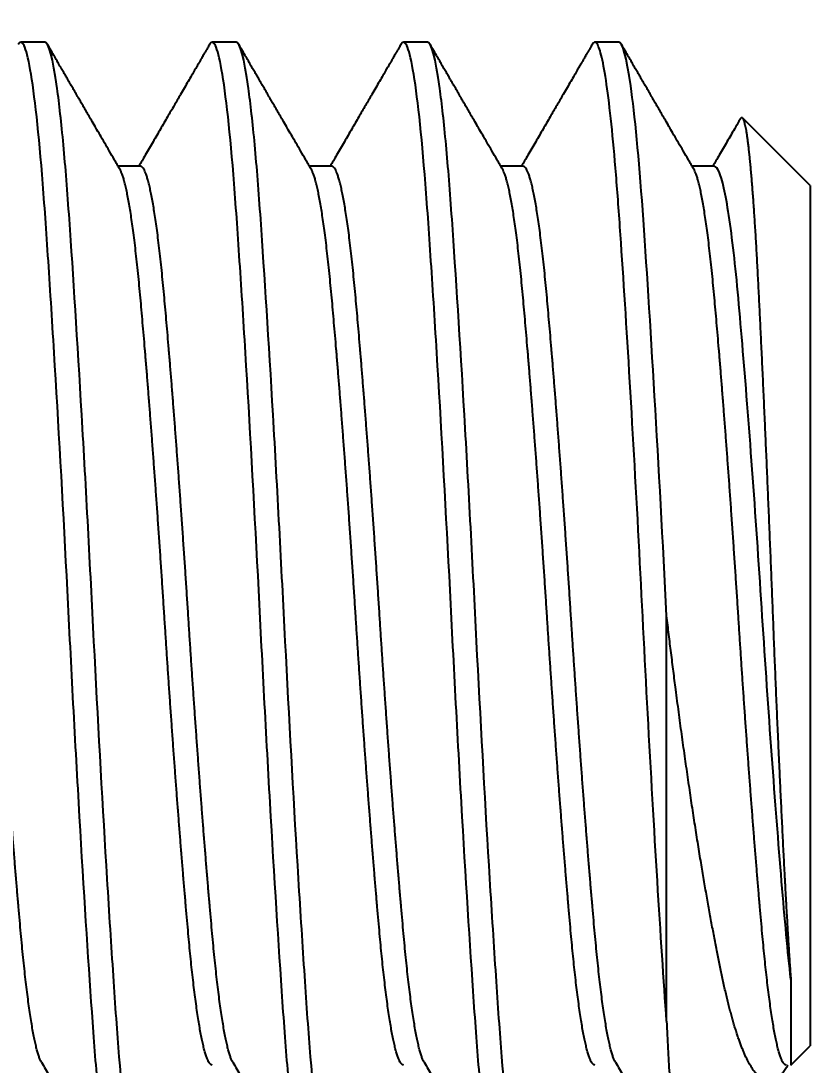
# Model space of a CAD drawing. Header units: millimetres. Extents: x 1.3 to 56, y 1.3 to 42.9.
# Drawn here: x 42.38 to 46.5, y 17.54 to 23 of the extents above; entities that cross this region are included whole.
import ezdxf

# ---------------------------------------------------------------- set-up
doc = ezdxf.new("R2010")
doc.units = ezdxf.units.MM
doc.header["$LTSCALE"] = 0.20493
doc.linetypes.add('SLD-Solid', pattern=[0])
doc.styles.add('SLDTEXTSTYLE0', font='ARIAL.TTF', dxfattribs={"width": 0.948})
doc.dimstyles.new('SLDDIMSTYLE0', dxfattribs={"dimtxt": 0.631591, "dimasz": 0.631591, "dimexe": 0, "dimexo": 0.0625, "dimgap": 0.157898, "dimtad": 0, "dimtih": 1, "dimtoh": 1, "dimdec": 3, "dimrnd": 1e-09, "dimzin": 12, "dimdsep": 46, "dimtxsty": 'SLDTEXTSTYLE0', "dimsah": 1, "dimcen": 0.09, "dimadec": 0, "dimazin": 3, "dimtfac": 1, "dimtdec": 3, "dimtofl": 0, "dimtmove": 0, "dimatfit": 3, "dimfxl": 1, "dimfrac": 2, "dimtolj": 1, "dimtzin": 12, "dimarcsym": 0})

# ---------------------------------------------------------------- blocks, each defined once
blk = doc.blocks.new('_D_2')
at = {"color": 7, "linetype": 'SLD-Solid', "lineweight": 0}
for p, q in [((34.5, 23.5365), (34.5, 28.0332)), ((46.5, 23.5365), (46.5, 28.0332)), ((34.5, 27.7079), (39.2964, 27.7079)), ((46.5, 27.7079), (41.7063, 27.7079))]:
    blk.add_line(p, q, dxfattribs=at)
at = {"color": 7, "linetype": 'SLD-Solid', "lineweight": 18}
for points in [[(34.5, 27.7079), (35.1316, 27.6107), (35.1316, 27.805)], [(46.5, 27.7079), (45.8684, 27.805), (45.8684, 27.6107)]]:
    blk.add_solid(points, dxfattribs=at)
at = {"color": 7, "linetype": 'SLD-Solid', "lineweight": 18, "insert": (39.2964, 28.0616), "char_height": 0.65065, "attachment_point": 1, "style": 'SLDTEXTSTYLE0'}
blk.add_mtext('12mm', dxfattribs=at)

msp = doc.modelspace()

# ---------------------------------------------------------------- linework, layer by layer
at = {"color": 7, "linetype": 'SLD-Solid', "lineweight": 25}
for p, q in [((42.5, 22.8858), (42.375, 22.8858)), ((43.5, 22.8858), (43.375, 22.8858)), ((44.5, 22.8858), (44.375, 22.8858)), ((45.5, 22.8858), (45.375, 22.8858)), ((46.5, 22.1358), (46.1464, 22.4894)), ((43, 22.2363), (42.8837, 22.2363)), ((44, 22.2363), (43.8837, 22.2363)), ((45, 22.2363), (44.8837, 22.2363)), ((46, 22.2363), (45.8837, 22.2363)), ((46.5, 22.1358), (46.5, 17.6358)), ((45.75, 17.7645), (45.75, 19.8858)), ((46.3996, 17.5354), (46.5, 17.6358))]:
    msp.add_line(p, q, dxfattribs=at)
for points, knots in [([(42.875, 16.8858), (42.8552, 16.8858), (42.8329, 16.9666), (42.7995, 17.2082), (42.7884, 17.3081), (42.7668, 17.5392), (42.7567, 17.6694), (42.7266, 18.0982), (42.7041, 18.4513), (42.6707, 19.0263), (42.6596, 19.2249), (42.6383, 19.6238), (42.6284, 19.8215), (42.5979, 20.4166), (42.5753, 20.8239), (42.542, 21.3762), (42.531, 21.5506), (42.5098, 21.87), (42.5, 22.0136), (42.4692, 22.4071), (42.4465, 22.6158), (42.4132, 22.8039), (42.4023, 22.8462), (42.3813, 22.8898), (42.3716, 22.8917), (42.3612, 22.8737)], [0, 0, 0, 0, 0.125, 0.125, 0.1875, 0.1875, 0.25, 0.25, 0.375, 0.375, 0.4375, 0.4375, 0.5, 0.5, 0.625, 0.625, 0.6875, 0.6875, 0.75, 0.75, 0.875, 0.875, 0.9375, 0.9375, 1, 1, 1, 1]), ([(43.0138, 16.8979), (43.0034, 16.88), (42.9937, 16.8818), (42.9728, 16.9254), (42.9618, 16.9678), (42.9285, 17.1558), (42.9059, 17.3646), (42.875, 17.758), (42.8653, 17.9016), (42.8441, 18.2211), (42.8331, 18.3954), (42.7997, 18.9478), (42.7771, 19.355), (42.7467, 19.9501), (42.7367, 20.1479), (42.7154, 20.5467), (42.7043, 20.7454), (42.6709, 21.3203), (42.6485, 21.6735), (42.6184, 22.1022), (42.6082, 22.2324), (42.5867, 22.4636), (42.5756, 22.5635), (42.5421, 22.805), (42.5198, 22.8858), (42.5, 22.8858)], [0, 0, 0, 0, 0.0625, 0.0625, 0.125, 0.125, 0.25, 0.25, 0.3125, 0.3125, 0.375, 0.375, 0.5, 0.5, 0.5625, 0.5625, 0.625, 0.625, 0.75, 0.75, 0.8125, 0.8125, 0.875, 0.875, 1, 1, 1, 1]), ([(43.875, 16.8858), (43.8552, 16.8858), (43.8329, 16.9666), (43.7995, 17.2082), (43.7884, 17.3081), (43.7668, 17.5392), (43.7567, 17.6694), (43.7266, 18.0982), (43.7041, 18.4513), (43.6707, 19.0263), (43.6596, 19.2249), (43.6383, 19.6238), (43.6284, 19.8215), (43.5979, 20.4166), (43.5753, 20.8239), (43.542, 21.3762), (43.531, 21.5506), (43.5098, 21.87), (43.5, 22.0136), (43.4692, 22.4071), (43.4465, 22.6158), (43.4132, 22.8039), (43.4023, 22.8462), (43.3813, 22.8898), (43.3716, 22.8917), (43.3612, 22.8737)], [0, 0, 0, 0, 0.125, 0.125, 0.1875, 0.1875, 0.25, 0.25, 0.375, 0.375, 0.4375, 0.4375, 0.5, 0.5, 0.625, 0.625, 0.6875, 0.6875, 0.75, 0.75, 0.875, 0.875, 0.9375, 0.9375, 1, 1, 1, 1]), ([(44.0138, 16.8979), (44.0034, 16.88), (43.9937, 16.8818), (43.9728, 16.9254), (43.9618, 16.9678), (43.9285, 17.1558), (43.9059, 17.3646), (43.875, 17.758), (43.8653, 17.9016), (43.8441, 18.2211), (43.8331, 18.3954), (43.7997, 18.9478), (43.7771, 19.355), (43.7467, 19.9501), (43.7367, 20.1479), (43.7154, 20.5467), (43.7043, 20.7454), (43.6709, 21.3203), (43.6485, 21.6735), (43.6184, 22.1022), (43.6082, 22.2324), (43.5867, 22.4636), (43.5756, 22.5635), (43.5421, 22.805), (43.5198, 22.8858), (43.5, 22.8858)], [0, 0, 0, 0, 0.0625, 0.0625, 0.125, 0.125, 0.25, 0.25, 0.3125, 0.3125, 0.375, 0.375, 0.5, 0.5, 0.5625, 0.5625, 0.625, 0.625, 0.75, 0.75, 0.8125, 0.8125, 0.875, 0.875, 1, 1, 1, 1]), ([(44.875, 16.8858), (44.8552, 16.8858), (44.8329, 16.9666), (44.7995, 17.2082), (44.7884, 17.3081), (44.7668, 17.5392), (44.7567, 17.6694), (44.7266, 18.0982), (44.7041, 18.4513), (44.6707, 19.0263), (44.6596, 19.2249), (44.6383, 19.6238), (44.6284, 19.8215), (44.5979, 20.4166), (44.5753, 20.8239), (44.542, 21.3762), (44.531, 21.5506), (44.5098, 21.87), (44.5, 22.0136), (44.4692, 22.4071), (44.4465, 22.6158), (44.4132, 22.8039), (44.4023, 22.8462), (44.3813, 22.8898), (44.3716, 22.8917), (44.3612, 22.8737)], [0, 0, 0, 0, 0.125, 0.125, 0.1875, 0.1875, 0.25, 0.25, 0.375, 0.375, 0.4375, 0.4375, 0.5, 0.5, 0.625, 0.625, 0.6875, 0.6875, 0.75, 0.75, 0.875, 0.875, 0.9375, 0.9375, 1, 1, 1, 1]), ([(45.0138, 16.8979), (45.0034, 16.88), (44.9937, 16.8818), (44.9728, 16.9254), (44.9618, 16.9678), (44.9285, 17.1558), (44.9059, 17.3646), (44.875, 17.758), (44.8653, 17.9016), (44.8441, 18.2211), (44.8331, 18.3954), (44.7997, 18.9478), (44.7771, 19.355), (44.7467, 19.9501), (44.7367, 20.1479), (44.7154, 20.5467), (44.7043, 20.7454), (44.6709, 21.3203), (44.6485, 21.6735), (44.6184, 22.1022), (44.6082, 22.2324), (44.5867, 22.4636), (44.5756, 22.5635), (44.5421, 22.805), (44.5198, 22.8858), (44.5, 22.8858)], [0, 0, 0, 0, 0.0625, 0.0625, 0.125, 0.125, 0.25, 0.25, 0.3125, 0.3125, 0.375, 0.375, 0.5, 0.5, 0.5625, 0.5625, 0.625, 0.625, 0.75, 0.75, 0.8125, 0.8125, 0.875, 0.875, 1, 1, 1, 1]), ([(45.75, 17.7645), (45.735, 17.9753), (45.7186, 18.2248), (45.6851, 18.7734), (45.668, 19.072), (45.6354, 19.6753), (45.6209, 19.9743), (45.5888, 20.5784), (45.5718, 20.8804), (45.5381, 21.4412), (45.5215, 21.6994), (45.4985, 22.0306), (45.491, 22.1325), (45.4751, 22.3224), (45.4669, 22.4093), (45.4419, 22.6401), (45.4248, 22.7533), (45.4001, 22.8506), (45.392, 22.8712), (45.3765, 22.8894), (45.3691, 22.8873), (45.3612, 22.8737)], [0, 0, 0, 0, 0.125, 0.125, 0.25, 0.25, 0.375, 0.375, 0.5, 0.5, 0.625, 0.625, 0.6875, 0.6875, 0.75, 0.75, 0.875, 0.875, 0.9375, 0.9375, 1, 1, 1, 1]), ([(45.75, 19.8858), (45.7308, 20.2685), (45.7092, 20.6663), (45.6659, 21.4014), (45.6443, 21.7365), (45.6058, 22.2777), (45.5842, 22.5052), (45.5409, 22.8097), (45.5193, 22.8858), (45.5, 22.8858)], [0, 0, 0, 0, 0.25, 0.25, 0.5, 0.5, 0.75, 0.75, 1, 1, 1, 1]), ([(42.8928, 22.2207), (42.8832, 22.2372), (42.8646, 22.2693), (42.8376, 22.3157), (42.8125, 22.3589), (42.7892, 22.3989), (42.7679, 22.4357), (42.7487, 22.4688), (42.7316, 22.4982), (42.7166, 22.5241), (42.7032, 22.5472), (42.6913, 22.5676), (42.681, 22.5855), (42.6719, 22.6011), (42.664, 22.6147), (42.657, 22.6267), (42.6507, 22.6377), (42.6445, 22.6483), (42.6387, 22.6584), (42.6325, 22.669), (42.6257, 22.6807), (42.6173, 22.6952), (42.6073, 22.7125), (42.5956, 22.7326), (42.5824, 22.7554), (42.5675, 22.7811), (42.551, 22.8095), (42.533, 22.8407), (42.5204, 22.8624), (42.5138, 22.8737)], [0, 0, 0, 0, 0.076008, 0.147115, 0.213317, 0.274612, 0.330998, 0.382474, 0.426507, 0.466172, 0.501467, 0.532426, 0.560031, 0.583494, 0.604351, 0.622601, 0.638551, 0.654535, 0.671332, 0.685061, 0.703041, 0.725273, 0.751758, 0.782495, 0.817486, 0.856732, 0.900232, 0.947988, 1, 1, 1, 1]), ([(43.3612, 22.8737), (43.3578, 22.8677), (43.3512, 22.8564), (43.3419, 22.8403), (43.3338, 22.8264), (43.3269, 22.8145), (43.3212, 22.8047), (43.3164, 22.7964), (43.3106, 22.7864), (43.3031, 22.7735), (43.2935, 22.7569), (43.2814, 22.7361), (43.2666, 22.7105), (43.2488, 22.6798), (43.2294, 22.6464), (43.205, 22.6044), (43.1755, 22.5535), (43.1406, 22.4934), (43.1038, 22.4299), (43.065, 22.3631), (43.0273, 22.2982), (43.0025, 22.2556), (42.9913, 22.2363)], [0, 0, 0, 0, 0.028342, 0.053444, 0.075308, 0.093933, 0.109319, 0.121503, 0.132987, 0.156225, 0.18229, 0.21118, 0.254297, 0.302482, 0.355549, 0.411468, 0.500546, 0.594865, 0.694421, 0.799208, 0.909224, 1, 1, 1, 1]), ([(43.8928, 22.2207), (43.8832, 22.2372), (43.8646, 22.2693), (43.8376, 22.3157), (43.8125, 22.3589), (43.7892, 22.3989), (43.7679, 22.4357), (43.7487, 22.4688), (43.7316, 22.4982), (43.7166, 22.5241), (43.7032, 22.5472), (43.6913, 22.5676), (43.681, 22.5855), (43.6719, 22.6011), (43.664, 22.6147), (43.657, 22.6267), (43.6507, 22.6377), (43.6445, 22.6483), (43.6387, 22.6584), (43.6325, 22.669), (43.6257, 22.6807), (43.6173, 22.6952), (43.6073, 22.7125), (43.5956, 22.7326), (43.5824, 22.7554), (43.5675, 22.7811), (43.551, 22.8095), (43.533, 22.8407), (43.5204, 22.8624), (43.5138, 22.8737)], [0, 0, 0, 0, 0.076008, 0.147115, 0.213317, 0.274612, 0.330998, 0.382474, 0.426507, 0.466172, 0.501467, 0.532426, 0.560031, 0.583494, 0.604351, 0.622601, 0.638551, 0.654535, 0.671332, 0.685061, 0.703041, 0.725273, 0.751758, 0.782495, 0.817486, 0.856732, 0.900232, 0.947988, 1, 1, 1, 1]), ([(44.3612, 22.8737), (44.3578, 22.8677), (44.3512, 22.8564), (44.3419, 22.8403), (44.3338, 22.8264), (44.3269, 22.8145), (44.3212, 22.8047), (44.3164, 22.7964), (44.3106, 22.7864), (44.3031, 22.7735), (44.2935, 22.7569), (44.2814, 22.7361), (44.2666, 22.7105), (44.2488, 22.6798), (44.2294, 22.6464), (44.205, 22.6044), (44.1755, 22.5535), (44.1406, 22.4934), (44.1038, 22.4299), (44.065, 22.3631), (44.0273, 22.2982), (44.0025, 22.2556), (43.9913, 22.2363)], [0, 0, 0, 0, 0.028342, 0.053444, 0.075308, 0.093933, 0.109319, 0.121503, 0.132987, 0.156225, 0.18229, 0.21118, 0.254297, 0.302482, 0.355549, 0.411468, 0.500546, 0.594865, 0.694421, 0.799208, 0.909224, 1, 1, 1, 1]), ([(44.8928, 22.2207), (44.8832, 22.2372), (44.8646, 22.2693), (44.8376, 22.3157), (44.8125, 22.3589), (44.7892, 22.3989), (44.7679, 22.4357), (44.7487, 22.4688), (44.7316, 22.4982), (44.7166, 22.5241), (44.7032, 22.5472), (44.6913, 22.5676), (44.681, 22.5855), (44.6719, 22.6011), (44.664, 22.6147), (44.657, 22.6267), (44.6507, 22.6377), (44.6445, 22.6483), (44.6387, 22.6584), (44.6325, 22.669), (44.6257, 22.6807), (44.6173, 22.6952), (44.6073, 22.7125), (44.5956, 22.7326), (44.5824, 22.7554), (44.5675, 22.7811), (44.551, 22.8095), (44.533, 22.8407), (44.5204, 22.8624), (44.5138, 22.8737)], [0, 0, 0, 0, 0.0760084, 0.147115, 0.213317, 0.2746123, 0.3309985, 0.3824735, 0.4265073, 0.4661721, 0.5014669, 0.5324255, 0.5600309, 0.5834938, 0.6043507, 0.6226012, 0.6385512, 0.6545349, 0.6713319, 0.6850605, 0.7030408, 0.725273, 0.7517577, 0.7824953, 0.8174864, 0.8567317, 0.9002318, 0.9479876, 1, 1, 1, 1]), ([(45.3612, 22.8737), (45.3578, 22.8677), (45.3512, 22.8564), (45.3419, 22.8403), (45.3338, 22.8264), (45.3269, 22.8145), (45.3212, 22.8047), (45.3164, 22.7964), (45.3106, 22.7864), (45.3031, 22.7735), (45.2935, 22.7569), (45.2814, 22.7361), (45.2666, 22.7105), (45.2488, 22.6798), (45.2294, 22.6464), (45.205, 22.6044), (45.1755, 22.5535), (45.1406, 22.4934), (45.1038, 22.4299), (45.065, 22.3631), (45.0273, 22.2982), (45.0025, 22.2556), (44.9913, 22.2363)], [0, 0, 0, 0, 0.028342, 0.053444, 0.075308, 0.093933, 0.109319, 0.121503, 0.132987, 0.156225, 0.18229, 0.21118, 0.254297, 0.302482, 0.355549, 0.411468, 0.500546, 0.594865, 0.694421, 0.799208, 0.909224, 1, 1, 1, 1]), ([(45.8928, 22.2207), (45.8832, 22.2372), (45.8646, 22.2693), (45.8376, 22.3157), (45.8125, 22.3589), (45.7892, 22.3989), (45.7679, 22.4357), (45.7487, 22.4688), (45.7316, 22.4982), (45.7166, 22.5241), (45.7032, 22.5472), (45.6913, 22.5676), (45.681, 22.5855), (45.6719, 22.6011), (45.664, 22.6147), (45.657, 22.6267), (45.6507, 22.6377), (45.6445, 22.6483), (45.6387, 22.6584), (45.6325, 22.669), (45.6257, 22.6807), (45.6173, 22.6952), (45.6073, 22.7125), (45.5956, 22.7326), (45.5824, 22.7554), (45.5675, 22.7811), (45.551, 22.8095), (45.533, 22.8407), (45.5204, 22.8624), (45.5138, 22.8737)], [0, 0, 0, 0, 0.076008, 0.147115, 0.213317, 0.274612, 0.330998, 0.382474, 0.426507, 0.466172, 0.501467, 0.532426, 0.560031, 0.583494, 0.604351, 0.622601, 0.638551, 0.654535, 0.671332, 0.685061, 0.703041, 0.725273, 0.751758, 0.782495, 0.817486, 0.856732, 0.900232, 0.947988, 1, 1, 1, 1]), ([(46.136, 22.4855), (46.1255, 22.4673), (46.102, 22.4269), (46.065, 22.3631), (46.0273, 22.2982), (46.0025, 22.2556), (45.9913, 22.2363)], [0, 0, 0, 0, 0.218495, 0.486485, 0.767845, 1, 1, 1, 1]), ([(46.1361, 22.4854), (46.1368, 22.4867), (46.1385, 22.4894), (46.1412, 22.4914), (46.1442, 22.4915), (46.1473, 22.4888), (46.1504, 22.4834), (46.1533, 22.4761), (46.1558, 22.4679), (46.1581, 22.4588), (46.1607, 22.4473), (46.1636, 22.4329), (46.1664, 22.4164), (46.1693, 22.3978), (46.1722, 22.3773), (46.1751, 22.3546), (46.1781, 22.3298), (46.181, 22.3028), (46.184, 22.2738), (46.187, 22.2428), (46.1901, 22.2097), (46.193, 22.1752), (46.1959, 22.1395), (46.1988, 22.1027), (46.2017, 22.0641), (46.2045, 22.0238), (46.2074, 21.9818), (46.2102, 21.9379), (46.2131, 21.8922), (46.2159, 21.8448), (46.2188, 21.7957), (46.2216, 21.7449), (46.2244, 21.6926), (46.2271, 21.6393), (46.2299, 21.5852), (46.2326, 21.5303), (46.2354, 21.4741), (46.2383, 21.4164), (46.2411, 21.3574), (46.244, 21.297), (46.2469, 21.2351), (46.2499, 21.1719), (46.2529, 21.1075), (46.2559, 21.0419), (46.2589, 20.9753), (46.2619, 20.9091), (46.2648, 20.8435), (46.2677, 20.7786), (46.2706, 20.7129), (46.2735, 20.6465), (46.2763, 20.5794), (46.2792, 20.5115), (46.2821, 20.4429), (46.285, 20.3735), (46.2879, 20.3037), (46.2908, 20.2335), (46.2937, 20.1629), (46.2965, 20.0928), (46.2993, 20.0233), (46.3021, 19.9544), (46.3048, 19.8853), (46.3075, 19.8162), (46.3102, 19.7471), (46.3131, 19.6778), (46.3159, 19.6084), (46.3188, 19.5389), (46.3217, 19.4697), (46.3247, 19.4007), (46.3277, 19.3321), (46.3311, 19.2545), (46.3349, 19.1683), (46.3388, 19.0844), (46.3422, 19.0119), (46.3451, 18.9503), (46.348, 18.8892), (46.3509, 18.8287), (46.3539, 18.7689), (46.3569, 18.7099), (46.3598, 18.6518), (46.3628, 18.5946), (46.3662, 18.5303), (46.37, 18.4595), (46.3742, 18.3831), (46.3783, 18.3093), (46.382, 18.2459), (46.3852, 18.1922), (46.388, 18.1473), (46.3908, 18.1039), (46.3937, 18.0619), (46.3966, 18.0214), (46.3986, 17.9958), (46.3995, 17.983)], [0, 0, 0, 0, 0.008795, 0.020138, 0.033071, 0.046004, 0.058991, 0.071978, 0.080714, 0.089454, 0.100603, 0.111755, 0.122904, 0.134135, 0.145367, 0.156598, 0.167998, 0.1794, 0.190799, 0.202286, 0.213775, 0.225261, 0.236187, 0.247116, 0.258042, 0.269045, 0.28005, 0.291053, 0.302215, 0.313378, 0.32454, 0.335783, 0.347029, 0.358272, 0.369185, 0.3801, 0.391013, 0.402007, 0.413003, 0.423998, 0.435161, 0.446326, 0.457489, 0.468739, 0.479991, 0.491241, 0.501831, 0.512422, 0.523011, 0.533674, 0.54434, 0.555003, 0.56582, 0.57664, 0.587457, 0.598353, 0.609251, 0.620147, 0.630738, 0.641331, 0.651922, 0.662589, 0.673258, 0.683925, 0.694755, 0.705587, 0.716417, 0.727331, 0.738247, 0.749162, 0.764666, 0.780171, 0.790581, 0.800993, 0.811402, 0.821965, 0.83253, 0.843092, 0.853733, 0.864376, 0.875017, 0.890414, 0.90581, 0.921314, 0.936819, 0.947307, 0.957798, 0.968287, 0.978857, 0.98943, 1, 1, 1, 1]), ([(42.4822, 17.551), (42.4822, 17.551), (42.4801, 17.554), (42.476, 17.5632), (42.4698, 17.5788), (42.4635, 17.5983), (42.4572, 17.621), (42.4509, 17.6473), (42.4445, 17.6772), (42.438, 17.7108), (42.4315, 17.7481), (42.425, 17.7887), (42.4186, 17.8326), (42.4122, 17.8796), (42.4058, 17.9296), (42.3995, 17.9827), (42.3932, 18.0389), (42.387, 18.098), (42.381, 18.1595), (42.375, 18.2239), (42.3689, 18.2916), (42.3627, 18.3627), (42.3563, 18.4369), (42.3498, 18.5138), (42.3433, 18.5934), (42.3367, 18.674), (42.3303, 18.7552), (42.3239, 18.8367), (42.3175, 18.9199), (42.3111, 19.0046), (42.3047, 19.0907), (42.2983, 19.1779), (42.292, 19.2661), (42.2857, 19.355), (42.2795, 19.4444), (42.2733, 19.5335), (42.2673, 19.6223), (42.2614, 19.7104), (42.2557, 19.7982), (42.2499, 19.8881), (42.2439, 19.9804), (42.2377, 20.0753), (42.2313, 20.1705), (42.2248, 20.2657), (42.2183, 20.3608), (42.2117, 20.4536), (42.2053, 20.544), (42.1989, 20.6318), (42.1925, 20.7185), (42.1861, 20.804), (42.1797, 20.8881), (42.1733, 20.9706), (42.167, 21.0513), (42.1607, 21.13), (42.1545, 21.2066), (42.1483, 21.2804), (42.1423, 21.3514), (42.1364, 21.4196), (42.1307, 21.4852), (42.1249, 21.5499), (42.1189, 21.6139), (42.1127, 21.6769), (42.1063, 21.7374), (42.0998, 21.7951), (42.0933, 21.8499), (42.0867, 21.9006), (42.0803, 21.9472), (42.0739, 21.9898), (42.0675, 22.0293), (42.0611, 22.0655), (42.0547, 22.0984), (42.0483, 22.1278), (42.042, 22.1537), (42.0357, 22.1762), (42.0295, 22.1951), (42.0233, 22.2103), (42.0173, 22.222), (42.0114, 22.2304), (42.0057, 22.2349), (42.0019, 22.2369), (42, 22.2363), (42, 22.2363)], [0, 0, 0, 0, 0.00017, 0.013085, 0.026061, 0.038855, 0.051689, 0.064554, 0.07744, 0.0906, 0.10376, 0.116911, 0.130042, 0.143142, 0.156202, 0.16921, 0.18238, 0.195476, 0.20849, 0.221412, 0.234679, 0.248043, 0.261492, 0.275018, 0.288608, 0.302253, 0.315156, 0.328088, 0.341037, 0.353994, 0.366949, 0.379892, 0.392812, 0.405701, 0.418548, 0.431343, 0.443851, 0.456292, 0.468657, 0.480939, 0.494206, 0.50757, 0.521019, 0.534545, 0.548135, 0.561779, 0.574683, 0.587615, 0.600564, 0.613521, 0.626476, 0.639419, 0.652339, 0.665228, 0.678074, 0.69087, 0.703377, 0.715818, 0.728184, 0.740466, 0.753733, 0.767096, 0.780546, 0.794072, 0.807662, 0.821306, 0.83421, 0.847141, 0.860091, 0.873048, 0.886003, 0.898945, 0.911866, 0.924754, 0.937601, 0.950396, 0.962904, 0.975345, 0.987711, 0.999993, 1, 1, 1, 1]), ([(43.4822, 17.551), (43.4822, 17.551), (43.4801, 17.554), (43.476, 17.5632), (43.4698, 17.5788), (43.4635, 17.5983), (43.4572, 17.621), (43.4509, 17.6473), (43.4445, 17.6772), (43.438, 17.7108), (43.4315, 17.7481), (43.425, 17.7887), (43.4186, 17.8326), (43.4122, 17.8796), (43.4058, 17.9296), (43.3995, 17.9827), (43.3932, 18.0389), (43.387, 18.098), (43.381, 18.1595), (43.375, 18.2239), (43.3689, 18.2916), (43.3627, 18.3627), (43.3563, 18.4369), (43.3498, 18.5138), (43.3433, 18.5934), (43.3367, 18.674), (43.3303, 18.7552), (43.3239, 18.8367), (43.3175, 18.9199), (43.3111, 19.0046), (43.3047, 19.0907), (43.2983, 19.1779), (43.292, 19.2661), (43.2857, 19.355), (43.2795, 19.4444), (43.2733, 19.5335), (43.2673, 19.6223), (43.2614, 19.7104), (43.2557, 19.7982), (43.2499, 19.8881), (43.2439, 19.9804), (43.2377, 20.0753), (43.2313, 20.1705), (43.2248, 20.2657), (43.2183, 20.3608), (43.2117, 20.4536), (43.2053, 20.544), (43.1989, 20.6318), (43.1925, 20.7185), (43.1861, 20.804), (43.1797, 20.8881), (43.1733, 20.9706), (43.167, 21.0513), (43.1607, 21.13), (43.1545, 21.2066), (43.1483, 21.2804), (43.1423, 21.3514), (43.1364, 21.4196), (43.1307, 21.4852), (43.1249, 21.5499), (43.1189, 21.6139), (43.1127, 21.6769), (43.1063, 21.7374), (43.0998, 21.7951), (43.0933, 21.8499), (43.0867, 21.9006), (43.0803, 21.9472), (43.0739, 21.9898), (43.0675, 22.0293), (43.0611, 22.0655), (43.0547, 22.0984), (43.0483, 22.1278), (43.042, 22.1537), (43.0357, 22.1762), (43.0295, 22.1951), (43.0233, 22.2103), (43.0173, 22.222), (43.0114, 22.2304), (43.0057, 22.2349), (43.0019, 22.2369), (43, 22.2363), (43, 22.2363)], [0, 0, 0, 0, 0.00017, 0.013085, 0.026061, 0.038855, 0.051689, 0.064554, 0.07744, 0.0906, 0.10376, 0.116911, 0.130042, 0.143142, 0.156202, 0.16921, 0.18238, 0.195476, 0.20849, 0.221412, 0.234679, 0.248043, 0.261492, 0.275018, 0.288608, 0.302253, 0.315156, 0.328088, 0.341037, 0.353994, 0.366949, 0.379892, 0.392812, 0.405701, 0.418548, 0.431343, 0.443851, 0.456292, 0.468657, 0.480939, 0.494206, 0.50757, 0.521019, 0.534545, 0.548135, 0.561779, 0.574683, 0.587615, 0.600564, 0.613521, 0.626476, 0.639419, 0.652339, 0.665228, 0.678074, 0.69087, 0.703377, 0.715818, 0.728184, 0.740466, 0.753733, 0.767096, 0.780546, 0.794072, 0.807662, 0.821306, 0.83421, 0.847141, 0.860091, 0.873048, 0.886003, 0.898945, 0.911866, 0.924754, 0.937601, 0.950396, 0.962904, 0.975345, 0.987711, 0.999993, 1, 1, 1, 1]), ([(44.4822, 17.551), (44.4822, 17.551), (44.4801, 17.554), (44.476, 17.5632), (44.4698, 17.5788), (44.4635, 17.5983), (44.4572, 17.621), (44.4509, 17.6473), (44.4445, 17.6772), (44.438, 17.7108), (44.4315, 17.7481), (44.425, 17.7887), (44.4186, 17.8326), (44.4122, 17.8796), (44.4058, 17.9296), (44.3995, 17.9827), (44.3932, 18.0389), (44.387, 18.098), (44.381, 18.1595), (44.375, 18.2239), (44.3689, 18.2916), (44.3627, 18.3627), (44.3563, 18.4369), (44.3498, 18.5138), (44.3433, 18.5934), (44.3367, 18.674), (44.3303, 18.7552), (44.3239, 18.8367), (44.3175, 18.9199), (44.3111, 19.0046), (44.3047, 19.0907), (44.2983, 19.1779), (44.292, 19.2661), (44.2857, 19.355), (44.2795, 19.4444), (44.2733, 19.5335), (44.2673, 19.6223), (44.2614, 19.7104), (44.2557, 19.7982), (44.2499, 19.8881), (44.2439, 19.9804), (44.2377, 20.0753), (44.2313, 20.1705), (44.2248, 20.2657), (44.2183, 20.3608), (44.2117, 20.4536), (44.2053, 20.544), (44.1989, 20.6318), (44.1925, 20.7185), (44.1861, 20.804), (44.1797, 20.8881), (44.1733, 20.9706), (44.167, 21.0513), (44.1607, 21.13), (44.1545, 21.2066), (44.1483, 21.2804), (44.1423, 21.3514), (44.1364, 21.4196), (44.1307, 21.4852), (44.1249, 21.5499), (44.1189, 21.6139), (44.1127, 21.6769), (44.1063, 21.7374), (44.0998, 21.7951), (44.0933, 21.8499), (44.0867, 21.9006), (44.0803, 21.9472), (44.0739, 21.9898), (44.0675, 22.0293), (44.0611, 22.0655), (44.0547, 22.0984), (44.0483, 22.1278), (44.042, 22.1537), (44.0357, 22.1762), (44.0295, 22.1951), (44.0233, 22.2103), (44.0173, 22.222), (44.0114, 22.2304), (44.0057, 22.2349), (44.0019, 22.2369), (44, 22.2363), (44, 22.2363)], [0, 0, 0, 0, 0.00017, 0.013085, 0.026061, 0.038855, 0.051689, 0.064554, 0.07744, 0.0906, 0.10376, 0.116911, 0.130042, 0.143142, 0.156202, 0.16921, 0.18238, 0.195476, 0.20849, 0.221412, 0.234679, 0.248043, 0.261492, 0.275018, 0.288608, 0.302253, 0.315156, 0.328088, 0.341037, 0.353994, 0.366949, 0.379892, 0.392812, 0.405701, 0.418548, 0.431343, 0.443851, 0.456292, 0.468657, 0.480939, 0.494206, 0.50757, 0.521019, 0.534545, 0.548135, 0.561779, 0.574683, 0.587615, 0.600564, 0.613521, 0.626476, 0.639419, 0.652339, 0.665228, 0.678074, 0.69087, 0.703377, 0.715818, 0.728184, 0.740466, 0.753733, 0.767096, 0.780546, 0.794072, 0.807662, 0.821306, 0.83421, 0.847141, 0.860091, 0.873048, 0.886003, 0.898945, 0.911866, 0.924754, 0.937601, 0.950396, 0.962904, 0.975345, 0.987711, 0.999993, 1, 1, 1, 1]), ([(45.4822, 17.551), (45.4822, 17.551), (45.4801, 17.554), (45.476, 17.5632), (45.4698, 17.5788), (45.4635, 17.5983), (45.4572, 17.621), (45.4509, 17.6473), (45.4445, 17.6772), (45.438, 17.7108), (45.4315, 17.7481), (45.425, 17.7887), (45.4186, 17.8326), (45.4122, 17.8796), (45.4058, 17.9296), (45.3995, 17.9827), (45.3932, 18.0389), (45.387, 18.098), (45.381, 18.1595), (45.375, 18.2239), (45.3689, 18.2916), (45.3627, 18.3627), (45.3563, 18.4369), (45.3498, 18.5138), (45.3433, 18.5934), (45.3367, 18.674), (45.3303, 18.7552), (45.3239, 18.8367), (45.3175, 18.9199), (45.3111, 19.0046), (45.3047, 19.0907), (45.2983, 19.1779), (45.292, 19.2661), (45.2857, 19.355), (45.2795, 19.4444), (45.2733, 19.5335), (45.2673, 19.6223), (45.2614, 19.7104), (45.2557, 19.7982), (45.2499, 19.8881), (45.2439, 19.9804), (45.2377, 20.0753), (45.2313, 20.1705), (45.2248, 20.2657), (45.2183, 20.3608), (45.2117, 20.4536), (45.2053, 20.544), (45.1989, 20.6318), (45.1925, 20.7185), (45.1861, 20.804), (45.1797, 20.8881), (45.1733, 20.9706), (45.167, 21.0513), (45.1607, 21.13), (45.1545, 21.2066), (45.1483, 21.2804), (45.1423, 21.3514), (45.1364, 21.4196), (45.1307, 21.4852), (45.1249, 21.5499), (45.1189, 21.6139), (45.1127, 21.6769), (45.1063, 21.7374), (45.0998, 21.7951), (45.0933, 21.8499), (45.0867, 21.9006), (45.0803, 21.9472), (45.0739, 21.9898), (45.0675, 22.0293), (45.0611, 22.0655), (45.0547, 22.0984), (45.0483, 22.1278), (45.042, 22.1537), (45.0357, 22.1762), (45.0295, 22.1951), (45.0233, 22.2103), (45.0173, 22.222), (45.0114, 22.2304), (45.0057, 22.2349), (45.0019, 22.2369), (45, 22.2363), (45, 22.2363)], [0, 0, 0, 0, 0.00017, 0.013085, 0.026061, 0.038855, 0.051689, 0.064554, 0.07744, 0.0906, 0.10376, 0.116911, 0.130042, 0.143142, 0.156202, 0.16921, 0.18238, 0.195476, 0.20849, 0.221412, 0.234679, 0.248043, 0.261492, 0.275018, 0.288608, 0.302253, 0.315156, 0.328088, 0.341037, 0.353994, 0.366949, 0.379892, 0.392812, 0.405701, 0.418548, 0.431343, 0.443851, 0.456292, 0.468657, 0.480939, 0.494206, 0.50757, 0.521019, 0.534545, 0.548135, 0.561779, 0.574683, 0.587615, 0.600564, 0.613521, 0.626476, 0.639419, 0.652339, 0.665228, 0.678074, 0.69087, 0.703377, 0.715818, 0.728184, 0.740466, 0.753733, 0.767096, 0.780546, 0.794072, 0.807662, 0.821306, 0.83421, 0.847141, 0.860091, 0.873048, 0.886003, 0.898945, 0.911866, 0.924754, 0.937601, 0.950396, 0.962904, 0.975345, 0.987711, 0.999993, 1, 1, 1, 1]), ([(46.3995, 17.983), (46.3829, 18.1275), (46.368, 18.2973), (46.3347, 18.6942), (46.3172, 18.9198), (46.2826, 19.3938), (46.2657, 19.6415), (46.2348, 20.1219), (46.218, 20.3695), (46.1835, 20.8439), (46.1659, 21.0701), (46.1326, 21.4681), (46.1177, 21.6385), (46.0844, 21.9289), (46.0669, 22.0448), (46.0323, 22.1986), (46.0154, 22.2363), (46, 22.2363)], [0, 0, 0, 0, 0.125, 0.125, 0.25, 0.25, 0.375, 0.375, 0.5, 0.5, 0.625, 0.625, 0.75, 0.75, 0.875, 0.875, 1, 1, 1, 1]), ([(43.375, 17.5353), (43.373, 17.5357), (43.3689, 17.5364), (43.3627, 17.5424), (43.3563, 17.552), (43.3498, 17.5656), (43.3433, 17.5831), (43.3367, 17.6043), (43.3303, 17.6287), (43.3239, 17.6562), (43.3175, 17.6871), (43.3111, 17.7214), (43.3047, 17.7591), (43.2983, 17.7999), (43.292, 17.8439), (43.2857, 17.8909), (43.2795, 17.9408), (43.2733, 17.993), (43.2673, 18.0475), (43.2614, 18.104), (43.2557, 18.1626), (43.2499, 18.225), (43.2439, 18.2916), (43.2377, 18.3627), (43.2313, 18.4369), (43.2248, 18.5138), (43.2183, 18.5934), (43.2117, 18.674), (43.2053, 18.7552), (43.1989, 18.8367), (43.1925, 18.9199), (43.1861, 19.0046), (43.1797, 19.0907), (43.1733, 19.1779), (43.167, 19.2661), (43.1607, 19.355), (43.1545, 19.4444), (43.1483, 19.5335), (43.1423, 19.6223), (43.1364, 19.7104), (43.1307, 19.7982), (43.1249, 19.8881), (43.1189, 19.9804), (43.1127, 20.0753), (43.1063, 20.1705), (43.0998, 20.2657), (43.0933, 20.3608), (43.0867, 20.4536), (43.0803, 20.544), (43.0739, 20.6318), (43.0675, 20.7185), (43.0611, 20.804), (43.0547, 20.8881), (43.0483, 20.9706), (43.042, 21.0513), (43.0357, 21.13), (43.0295, 21.2066), (43.0233, 21.2804), (43.0173, 21.3514), (43.0114, 21.4196), (43.0057, 21.4852), (42.9999, 21.5499), (42.9939, 21.6139), (42.9877, 21.6769), (42.9813, 21.7374), (42.9748, 21.7951), (42.9683, 21.8499), (42.9617, 21.9006), (42.9553, 21.9472), (42.9489, 21.9898), (42.9425, 22.0293), (42.9361, 22.0655), (42.9297, 22.0984), (42.9233, 22.1278), (42.917, 22.1537), (42.9107, 22.1762), (42.9045, 22.195), (42.8985, 22.2101), (42.8946, 22.2172), (42.8928, 22.2206)], [0, 0, 0, 0, 0.0132617, 0.0266246, 0.0400738, 0.0535988, 0.0671887, 0.0808325, 0.0937356, 0.1066665, 0.1196153, 0.132572, 0.1455265, 0.1584687, 0.1713888, 0.1842767, 0.1971229, 0.2099177, 0.2224251, 0.2348654, 0.2472304, 0.2595122, 0.2727786, 0.2861415, 0.2995907, 0.3131157, 0.3267057, 0.3403494, 0.3532525, 0.3661834, 0.3791322, 0.3920889, 0.4050434, 0.4179856, 0.4309057, 0.4437936, 0.4566398, 0.4694346, 0.481942, 0.4943823, 0.5067473, 0.5190291, 0.5322955, 0.5456584, 0.5591076, 0.5726326, 0.5862226, 0.5998663, 0.6127694, 0.6257004, 0.6386492, 0.6516058, 0.6645603, 0.6775025, 0.6904226, 0.7033105, 0.7161567, 0.7289515, 0.7414589, 0.7538992, 0.7662643, 0.778546, 0.7918125, 0.8051753, 0.8186245, 0.8321495, 0.8457395, 0.8593832, 0.8722863, 0.8852173, 0.8981661, 0.9111227, 0.9240772, 0.9370194, 0.9499395, 0.9628275, 0.9756736, 0.9884684, 1, 1, 1, 1]), ([(44.375, 17.5353), (44.373, 17.5357), (44.3689, 17.5364), (44.3627, 17.5424), (44.3563, 17.552), (44.3498, 17.5656), (44.3433, 17.5831), (44.3367, 17.6043), (44.3303, 17.6287), (44.3239, 17.6562), (44.3175, 17.6871), (44.3111, 17.7214), (44.3047, 17.7591), (44.2983, 17.7999), (44.292, 17.8439), (44.2857, 17.8909), (44.2795, 17.9408), (44.2733, 17.993), (44.2673, 18.0475), (44.2614, 18.104), (44.2557, 18.1626), (44.2499, 18.225), (44.2439, 18.2916), (44.2377, 18.3627), (44.2313, 18.4369), (44.2248, 18.5138), (44.2183, 18.5934), (44.2117, 18.674), (44.2053, 18.7552), (44.1989, 18.8367), (44.1925, 18.9199), (44.1861, 19.0046), (44.1797, 19.0907), (44.1733, 19.1779), (44.167, 19.2661), (44.1607, 19.355), (44.1545, 19.4444), (44.1483, 19.5335), (44.1423, 19.6223), (44.1364, 19.7104), (44.1307, 19.7982), (44.1249, 19.8881), (44.1189, 19.9804), (44.1127, 20.0753), (44.1063, 20.1705), (44.0998, 20.2657), (44.0933, 20.3608), (44.0867, 20.4536), (44.0803, 20.544), (44.0739, 20.6318), (44.0675, 20.7185), (44.0611, 20.804), (44.0547, 20.8881), (44.0483, 20.9706), (44.042, 21.0513), (44.0357, 21.13), (44.0295, 21.2066), (44.0233, 21.2804), (44.0173, 21.3514), (44.0114, 21.4196), (44.0057, 21.4852), (43.9999, 21.5499), (43.9939, 21.6139), (43.9877, 21.6769), (43.9813, 21.7374), (43.9748, 21.7951), (43.9683, 21.8499), (43.9617, 21.9006), (43.9553, 21.9472), (43.9489, 21.9898), (43.9425, 22.0293), (43.9361, 22.0655), (43.9297, 22.0984), (43.9233, 22.1278), (43.917, 22.1537), (43.9107, 22.1762), (43.9045, 22.195), (43.8985, 22.2101), (43.8946, 22.2172), (43.8928, 22.2206)], [0, 0, 0, 0, 0.0132617, 0.0266246, 0.0400738, 0.0535988, 0.0671887, 0.0808325, 0.0937356, 0.1066665, 0.1196153, 0.132572, 0.1455265, 0.1584687, 0.1713888, 0.1842767, 0.1971229, 0.2099177, 0.2224251, 0.2348654, 0.2472304, 0.2595122, 0.2727786, 0.2861415, 0.2995907, 0.3131157, 0.3267057, 0.3403494, 0.3532525, 0.3661834, 0.3791322, 0.3920889, 0.4050434, 0.4179856, 0.4309057, 0.4437936, 0.4566398, 0.4694346, 0.481942, 0.4943823, 0.5067473, 0.5190291, 0.5322955, 0.5456584, 0.5591076, 0.5726326, 0.5862226, 0.5998663, 0.6127694, 0.6257004, 0.6386492, 0.6516058, 0.6645603, 0.6775025, 0.6904226, 0.7033105, 0.7161567, 0.7289515, 0.7414589, 0.7538992, 0.7662643, 0.778546, 0.7918125, 0.8051753, 0.8186245, 0.8321495, 0.8457395, 0.8593832, 0.8722863, 0.8852173, 0.8981661, 0.9111227, 0.9240772, 0.9370194, 0.9499395, 0.9628275, 0.9756736, 0.9884684, 1, 1, 1, 1]), ([(45.375, 17.5353), (45.373, 17.5357), (45.3689, 17.5364), (45.3627, 17.5424), (45.3563, 17.552), (45.3498, 17.5656), (45.3433, 17.5831), (45.3367, 17.6043), (45.3303, 17.6287), (45.3239, 17.6562), (45.3175, 17.6871), (45.3111, 17.7214), (45.3047, 17.7591), (45.2983, 17.7999), (45.292, 17.8439), (45.2857, 17.8909), (45.2795, 17.9408), (45.2733, 17.993), (45.2673, 18.0475), (45.2614, 18.104), (45.2557, 18.1626), (45.2499, 18.225), (45.2439, 18.2916), (45.2377, 18.3627), (45.2313, 18.4369), (45.2248, 18.5138), (45.2183, 18.5934), (45.2117, 18.674), (45.2053, 18.7552), (45.1989, 18.8367), (45.1925, 18.9199), (45.1861, 19.0046), (45.1797, 19.0907), (45.1733, 19.1779), (45.167, 19.2661), (45.1607, 19.355), (45.1545, 19.4444), (45.1483, 19.5335), (45.1423, 19.6223), (45.1364, 19.7104), (45.1307, 19.7982), (45.1249, 19.8881), (45.1189, 19.9804), (45.1127, 20.0753), (45.1063, 20.1705), (45.0998, 20.2657), (45.0933, 20.3608), (45.0867, 20.4536), (45.0803, 20.544), (45.0739, 20.6318), (45.0675, 20.7185), (45.0611, 20.804), (45.0547, 20.8881), (45.0483, 20.9706), (45.042, 21.0513), (45.0357, 21.13), (45.0295, 21.2066), (45.0233, 21.2804), (45.0173, 21.3514), (45.0114, 21.4196), (45.0057, 21.4852), (44.9999, 21.5499), (44.9939, 21.6139), (44.9877, 21.6769), (44.9813, 21.7374), (44.9748, 21.7951), (44.9683, 21.8499), (44.9617, 21.9006), (44.9553, 21.9472), (44.9489, 21.9898), (44.9425, 22.0293), (44.9361, 22.0655), (44.9297, 22.0984), (44.9233, 22.1278), (44.917, 22.1537), (44.9107, 22.1762), (44.9045, 22.195), (44.8985, 22.2101), (44.8946, 22.2172), (44.8928, 22.2206)], [0, 0, 0, 0, 0.013262, 0.026625, 0.040074, 0.053599, 0.067189, 0.080832, 0.093736, 0.106667, 0.119615, 0.132572, 0.145526, 0.158469, 0.171389, 0.184277, 0.197123, 0.209918, 0.222425, 0.234865, 0.24723, 0.259512, 0.272779, 0.286141, 0.299591, 0.313116, 0.326706, 0.340349, 0.353253, 0.366183, 0.379132, 0.392089, 0.405043, 0.417986, 0.430906, 0.443794, 0.45664, 0.469435, 0.481942, 0.494382, 0.506747, 0.519029, 0.532296, 0.545658, 0.559108, 0.572633, 0.586223, 0.599866, 0.612769, 0.6257, 0.638649, 0.651606, 0.66456, 0.677503, 0.690423, 0.703311, 0.716157, 0.728952, 0.741459, 0.753899, 0.766264, 0.778546, 0.791812, 0.805175, 0.818625, 0.83215, 0.845739, 0.859383, 0.872286, 0.885217, 0.898166, 0.911123, 0.924077, 0.937019, 0.949939, 0.962827, 0.975674, 0.988468, 1, 1, 1, 1]), ([(46.375, 17.5353), (46.373, 17.5357), (46.3689, 17.5364), (46.3627, 17.5424), (46.3563, 17.552), (46.3498, 17.5656), (46.3433, 17.5831), (46.3367, 17.6043), (46.3303, 17.6287), (46.3239, 17.6562), (46.3175, 17.6871), (46.3111, 17.7214), (46.3047, 17.7591), (46.2983, 17.7999), (46.292, 17.8439), (46.2857, 17.8909), (46.2795, 17.9408), (46.2733, 17.993), (46.2673, 18.0475), (46.2614, 18.104), (46.2557, 18.1626), (46.2499, 18.225), (46.2439, 18.2916), (46.2377, 18.3627), (46.2313, 18.4369), (46.2248, 18.5138), (46.2183, 18.5934), (46.2117, 18.674), (46.2053, 18.7552), (46.1989, 18.8367), (46.1925, 18.9199), (46.1861, 19.0046), (46.1797, 19.0907), (46.1733, 19.1779), (46.167, 19.2661), (46.1607, 19.355), (46.1545, 19.4444), (46.1483, 19.5335), (46.1423, 19.6223), (46.1364, 19.7104), (46.1307, 19.7982), (46.1249, 19.8881), (46.1189, 19.9804), (46.1127, 20.0753), (46.1063, 20.1705), (46.0998, 20.2657), (46.0933, 20.3608), (46.0867, 20.4536), (46.0803, 20.544), (46.0739, 20.6318), (46.0675, 20.7185), (46.0611, 20.804), (46.0547, 20.8881), (46.0483, 20.9706), (46.042, 21.0513), (46.0357, 21.13), (46.0295, 21.2066), (46.0233, 21.2804), (46.0173, 21.3514), (46.0114, 21.4196), (46.0057, 21.4852), (45.9999, 21.5499), (45.9939, 21.6139), (45.9877, 21.6769), (45.9813, 21.7374), (45.9748, 21.7951), (45.9683, 21.8499), (45.9617, 21.9006), (45.9553, 21.9472), (45.9489, 21.9898), (45.9425, 22.0293), (45.9361, 22.0655), (45.9297, 22.0984), (45.9233, 22.1278), (45.917, 22.1537), (45.9107, 22.1762), (45.9045, 22.195), (45.8985, 22.2101), (45.8946, 22.2172), (45.8928, 22.2206)], [0, 0, 0, 0, 0.013262, 0.026625, 0.040074, 0.053599, 0.067189, 0.080832, 0.093736, 0.106667, 0.119615, 0.132572, 0.145526, 0.158469, 0.171389, 0.184277, 0.197123, 0.209918, 0.222425, 0.234865, 0.24723, 0.259512, 0.272779, 0.286141, 0.299591, 0.313116, 0.326706, 0.340349, 0.353253, 0.366183, 0.379132, 0.392089, 0.405043, 0.417986, 0.430906, 0.443794, 0.45664, 0.469435, 0.481942, 0.494382, 0.506747, 0.519029, 0.532296, 0.545658, 0.559108, 0.572633, 0.586223, 0.599866, 0.612769, 0.6257, 0.638649, 0.651606, 0.66456, 0.677503, 0.690423, 0.703311, 0.716157, 0.728952, 0.741459, 0.753899, 0.766264, 0.778546, 0.791812, 0.805175, 0.818625, 0.83215, 0.845739, 0.859383, 0.872286, 0.885217, 0.898166, 0.911123, 0.924077, 0.937019, 0.949939, 0.962827, 0.975674, 0.988468, 1, 1, 1, 1]), ([(46.3833, 17.5347), (46.3788, 17.5272), (46.3694, 17.5115), (46.3553, 17.4923), (46.341, 17.4762), (46.3268, 17.464), (46.3122, 17.4553), (46.2976, 17.4505), (46.2827, 17.4494), (46.2677, 17.4522), (46.2526, 17.4591), (46.2374, 17.4698), (46.2221, 17.4847), (46.2069, 17.5036), (46.1916, 17.5267), (46.1763, 17.5538), (46.1636, 17.58), (46.1534, 17.6031), (46.1457, 17.6218), (46.138, 17.6416), (46.1303, 17.6624), (46.1227, 17.6843), (46.115, 17.7072), (46.1074, 17.7313), (46.0999, 17.7566), (46.0923, 17.7828), (46.0848, 17.8102), (46.0773, 17.8387), (46.0699, 17.8684), (46.0625, 17.899), (46.0552, 17.9307), (46.0479, 17.9634), (46.0385, 18.0076), (46.0267, 18.0643), (46.0124, 18.1351), (45.9981, 18.2092), (45.9835, 18.2865), (45.9689, 18.3672), (45.9541, 18.451), (45.9418, 18.5234), (45.9319, 18.5826), (45.9242, 18.6288), (45.9165, 18.6768), (45.9085, 18.7267), (45.9005, 18.7773), (45.8926, 18.8286), (45.8846, 18.8806), (45.8767, 18.9334), (45.8688, 18.987), (45.8608, 19.0414), (45.8529, 19.0964), (45.845, 19.1521), (45.837, 19.2086), (45.8291, 19.2658), (45.8213, 19.3236), (45.8135, 19.3818), (45.8057, 19.4405), (45.7964, 19.5115), (45.7857, 19.5949), (45.7737, 19.6911), (45.7617, 19.788), (45.7539, 19.8532), (45.75, 19.8858)], [0, 0, 0, 0, 0.019101, 0.040207, 0.061313, 0.082701, 0.10409, 0.125604, 0.147119, 0.169058, 0.190997, 0.213072, 0.235147, 0.257503, 0.279859, 0.302358, 0.324857, 0.336459, 0.348066, 0.359711, 0.371356, 0.38302, 0.394685, 0.406496, 0.418308, 0.43014, 0.441973, 0.453955, 0.465937, 0.477941, 0.489945, 0.501991, 0.514041, 0.537358, 0.56074, 0.584155, 0.607808, 0.631495, 0.655424, 0.679387, 0.691403, 0.703423, 0.71634, 0.729263, 0.742227, 0.755192, 0.768178, 0.781165, 0.794315, 0.807466, 0.820639, 0.833813, 0.847153, 0.860494, 0.873859, 0.887224, 0.900635, 0.914052, 0.935488, 0.956924, 0.978462, 1, 1, 1, 1]), ([(46.3995, 17.983), (46.3995, 17.9709), (46.3995, 17.9467), (46.3995, 17.912), (46.3995, 17.8787), (46.3995, 17.8409), (46.3995, 17.7997), (46.3995, 17.7564), (46.3995, 17.7167), (46.3995, 17.6804), (46.3995, 17.6479), (46.3995, 17.6241), (46.3995, 17.607), (46.3995, 17.5951), (46.3995, 17.5843), (46.3995, 17.5715), (46.3995, 17.5582), (46.3995, 17.5462), (46.3995, 17.5385), (46.3995, 17.5355), (46.3995, 17.5355), (46.3995, 17.5354)], [0, 0, 0, 0, 0.042388, 0.084805, 0.127314, 0.169852, 0.235875, 0.302011, 0.368678, 0.435462, 0.503089, 0.570838, 0.60499, 0.639143, 0.673359, 0.707574, 0.774369, 0.841282, 0.908745, 0.976328, 1, 1, 1, 1]), ([(45.75, 17.7645), (45.7512, 17.7401), (45.7535, 17.6913), (45.757, 17.6217), (45.7606, 17.5548), (45.7643, 17.4909), (45.768, 17.4301), (45.7717, 17.3724), (45.7755, 17.3181), (45.7788, 17.2749), (45.7815, 17.2413), (45.7836, 17.2159), (45.7857, 17.1917), (45.7879, 17.1685), (45.79, 17.1466), (45.7922, 17.1258), (45.7944, 17.1061), (45.7966, 17.0876), (45.7987, 17.0703), (45.8009, 17.0542), (45.8031, 17.0394), (45.8053, 17.0258), (45.8075, 17.0135), (45.8097, 17.0025), (45.8119, 16.9929), (45.8141, 16.9847), (45.8162, 16.9779), (45.8183, 16.9724), (45.8203, 16.9682), (45.8224, 16.9653), (45.8245, 16.9636), (45.8265, 16.9633), (45.8281, 16.9639), (45.829, 16.9649), (45.8293, 16.9652)], [0, 0, 0, 0, 0.046522, 0.093043, 0.139816, 0.186588, 0.233878, 0.281167, 0.32872, 0.376273, 0.402602, 0.428941, 0.455366, 0.481791, 0.508262, 0.534733, 0.561537, 0.588341, 0.615192, 0.642044, 0.669235, 0.696427, 0.723669, 0.75091, 0.778246, 0.805594, 0.831922, 0.858262, 0.884687, 0.911112, 0.937583, 0.964054, 0.990864, 1, 1, 1, 1]), ([(42.4822, 17.551), (42.4965, 17.5265), (42.5243, 17.4786), (42.565, 17.4085), (42.6038, 17.3417), (42.6406, 17.2782), (42.6755, 17.2181), (42.704, 17.169), (42.7265, 17.1303), (42.7432, 17.1014), (42.7589, 17.0744), (42.7733, 17.0496), (42.7863, 17.0271), (42.7966, 17.0093), (42.8045, 16.9957), (42.8103, 16.9858), (42.8158, 16.9762), (42.8219, 16.9658), (42.8292, 16.9532), (42.8383, 16.9375), (42.8491, 16.9187), (42.857, 16.9052), (42.8612, 16.8979)], [0, 0, 0, 0, 0.112496, 0.219892, 0.322182, 0.419363, 0.511431, 0.59838, 0.644835, 0.689531, 0.731025, 0.768959, 0.803333, 0.834146, 0.850635, 0.865888, 0.879903, 0.89451, 0.913736, 0.937726, 0.96648, 1, 1, 1, 1]), ([(43.4822, 17.551), (43.4965, 17.5265), (43.5243, 17.4786), (43.565, 17.4085), (43.6038, 17.3417), (43.6406, 17.2782), (43.6755, 17.2181), (43.704, 17.169), (43.7265, 17.1303), (43.7432, 17.1014), (43.7589, 17.0744), (43.7733, 17.0496), (43.7863, 17.0271), (43.7966, 17.0093), (43.8045, 16.9957), (43.8103, 16.9858), (43.8158, 16.9762), (43.8219, 16.9658), (43.8292, 16.9532), (43.8383, 16.9375), (43.8491, 16.9187), (43.857, 16.9052), (43.8612, 16.8979)], [0, 0, 0, 0, 0.112496, 0.219892, 0.322182, 0.419363, 0.511431, 0.59838, 0.644835, 0.689531, 0.731025, 0.768959, 0.803333, 0.834146, 0.850635, 0.865888, 0.879903, 0.89451, 0.913736, 0.937726, 0.96648, 1, 1, 1, 1]), ([(44.4822, 17.551), (44.4965, 17.5265), (44.5243, 17.4786), (44.565, 17.4085), (44.6038, 17.3417), (44.6406, 17.2782), (44.6755, 17.2181), (44.704, 17.169), (44.7265, 17.1303), (44.7432, 17.1014), (44.7589, 17.0744), (44.7733, 17.0496), (44.7863, 17.0271), (44.7966, 17.0093), (44.8045, 16.9957), (44.8103, 16.9858), (44.8158, 16.9762), (44.8219, 16.9658), (44.8292, 16.9532), (44.8383, 16.9375), (44.8491, 16.9187), (44.857, 16.9052), (44.8612, 16.8979)], [0, 0, 0, 0, 0.1124959, 0.2198916, 0.3221822, 0.4193633, 0.5114306, 0.59838, 0.6448349, 0.689531, 0.7310251, 0.7689594, 0.8033331, 0.8341456, 0.850635, 0.8658875, 0.879903, 0.8945098, 0.9137358, 0.9377259, 0.9664805, 1, 1, 1, 1]), ([(45.4822, 17.551), (45.4965, 17.5265), (45.5243, 17.4786), (45.565, 17.4085), (45.6038, 17.3417), (45.6406, 17.2782), (45.6755, 17.2181), (45.704, 17.169), (45.7265, 17.1303), (45.7432, 17.1014), (45.7589, 17.0744), (45.7733, 17.0496), (45.7863, 17.0271), (45.7966, 17.0093), (45.8045, 16.9957), (45.8103, 16.9858), (45.8155, 16.9768), (45.8188, 16.9711), (45.8203, 16.9685)], [0, 0, 0, 0, 0.126129, 0.246539, 0.361226, 0.470184, 0.573409, 0.670895, 0.72298, 0.773092, 0.819615, 0.862146, 0.900686, 0.935232, 0.95372, 0.970821, 0.986535, 1, 1, 1, 1])]:
    msp.add_open_spline(points, degree=3, knots=knots, dxfattribs=at)

# ---------------------------------------------------------------- dimensions: what is measured, and where the dimension line sits
at = {"color": 7, "linetype": 'SLD-Solid', "lineweight": 18}
dim = msp.add_linear_dim(base=(46.5, 27.7079), p1=(34.5, 22.8858), p2=(46.5, 22.8858), dimstyle='SLDDIMSTYLE0', dxfattribs=at)
dim.commit()
dim.dimension.update_dxf_attribs({"geometry": '_D_2', "text_midpoint": (40.5013, 27.7079), "dimtype": 160})

doc.saveas('drawing.dxf')
